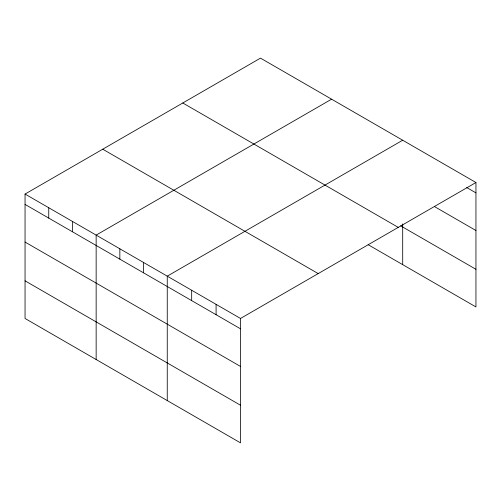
<?xml version="1.0" encoding="UTF-8"?>
<svg xmlns="http://www.w3.org/2000/svg" width="501" height="501" viewBox="0 0 501 501"><rect width="100%" height="100%" fill="white"/><g stroke="black" fill="none" stroke-linecap="round" stroke-linejoin="round"><path stroke-width="0.75" d="M475.95 182.521L260.495 58.129L25.05 194.062L25.05 318.479L240.505 442.871L240.505 318.454L475.95 182.521L475.95 306.938L368.16 244.707M331.593 99.179L96.148 235.107L96.148 359.53M402.698 140.224L167.253 276.157L167.253 400.581M466.713 187.537L475.95 192.872M434.373 206.512L475.95 230.516M400.662 225.832L475.95 269.3M182.796 102.987L398.251 227.379M102.749 149.204L318.204 273.596M25.05 194.062L240.505 318.454M25.05 204.414L240.505 328.806M25.05 242.052L240.505 366.444M25.05 280.836L240.505 405.228M402.698 223.903L402.698 264.647M216.088 304.351L216.088 314.703M191.67 290.254L191.67 300.606M143.549 262.474L143.549 272.826M119.852 248.79L119.852 259.142M72.451 221.429L72.451 231.775M48.747 207.746L48.747 218.098"/></g></svg>
